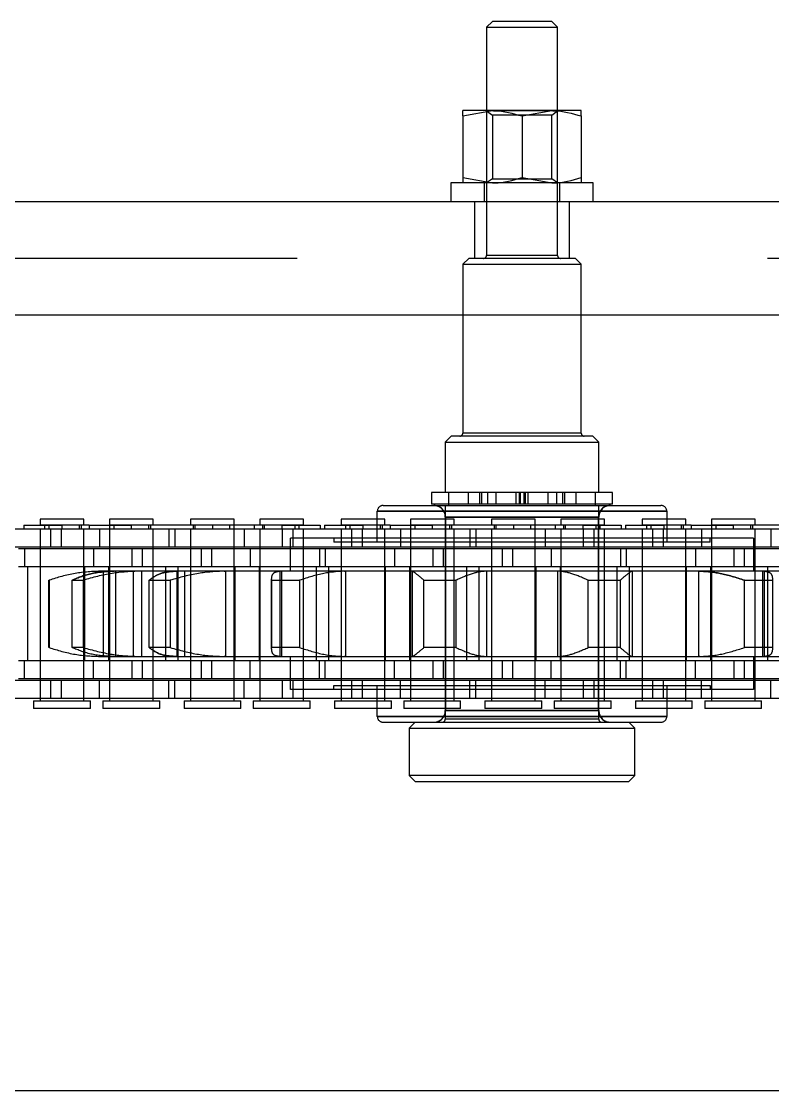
# Model space of a CAD drawing. Header units: metres. Extents: x 0 to 21025, y 0 to 14850.
# Drawn here: x 5274.1 to 5337.5, y 9261.1 to 9351.4 of the extents above; entities that cross this region are included whole.
import ezdxf

# ---------------------------------------------------------------- set-up
doc = ezdxf.new("R2010")
doc.units = ezdxf.units.M
doc.header["$LTSCALE"] = 25
doc.linetypes.add('HIDDEN2', pattern=[4.7625, 3.175, -1.5875])
doc.layers.add('SL4', color=4, linetype='Continuous')
doc.layers.add('ST1', color=7, linetype='HIDDEN2')

msp = doc.modelspace()

# ---------------------------------------------------------------- linework, layer by layer
at = {"layer": 'SL4'}
for p, q in [((5313.857, 9351.384), (5313.357, 9350.884)), ((5318.857, 9351.384), (5313.857, 9351.384)), ((5319.357, 9350.884), (5318.857, 9351.384)), ((5313.357, 9350.884), (5313.357, 9343.849)), ((5313.357, 9350.884), (5319.357, 9350.884)), ((5319.357, 9343.849), (5319.357, 9350.884)), ((5311.357, 9343.402), (5313.857, 9343.849)), ((5313.857, 9343.849), (5311.357, 9343.849)), ((5318.857, 9343.849), (5313.857, 9343.849)), ((5316.357, 9343.402), (5318.857, 9343.849)), ((5321.357, 9343.849), (5318.857, 9343.849)), ((5311.357, 9343.402), (5311.357, 9338.195)), ((5316.357, 9343.402), (5316.357, 9338.195)), ((5321.357, 9343.402), (5321.357, 9338.195)), ((5310.357, 9337.749), (5310.357, 9336.149)), ((5322.357, 9337.749), (5310.357, 9337.749)), ((5311.357, 9338.195), (5313.857, 9337.749)), ((5316.357, 9338.195), (5318.857, 9337.749)), ((5322.357, 9336.149), (5322.357, 9337.749)), ((5535.514, 9336.149), (4210.539, 9336.149)), ((4210.539, 9326.624), (5535.514, 9326.624)), ((4210.539, 9261.149), (5535.514, 9261.149))]:
    msp.add_line(p, q, dxfattribs=at)
for points, knots in [([(5311.357, 9343.402), (5311.357, 9343.469), (5311.357, 9343.731), (5311.357, 9343.799), (5311.357, 9343.849)], [0, 0, 0, 0, 0.257551, 1, 1, 1, 1]), ([(5313.857, 9343.849), (5313.916, 9343.848), (5314.76, 9343.842), (5315.587, 9343.614), (5316.357, 9343.402)], [0, 0, 0, 0, 0.0702006, 1, 1, 1, 1]), ([(5318.857, 9343.849), (5318.916, 9343.848), (5319.76, 9343.842), (5320.587, 9343.614), (5321.357, 9343.402)], [0, 0, 0, 0, 0.070201, 1, 1, 1, 1]), ([(5321.357, 9343.402), (5321.357, 9343.469), (5321.357, 9343.731), (5321.357, 9343.799), (5321.357, 9343.849)], [0, 0, 0, 0, 0.257551, 1, 1, 1, 1]), ([(5311.357, 9338.195), (5311.357, 9338.128), (5311.357, 9337.866), (5311.357, 9337.799), (5311.357, 9337.749)], [0, 0, 0, 0, 0.257551, 1, 1, 1, 1]), ([(5313.857, 9337.749), (5313.916, 9337.749), (5314.76, 9337.755), (5315.587, 9337.983), (5316.357, 9338.195)], [0, 0, 0, 0, 0.0702006, 1, 1, 1, 1]), ([(5318.857, 9337.749), (5318.916, 9337.749), (5319.76, 9337.755), (5320.587, 9337.983), (5321.357, 9338.195)], [0, 0, 0, 0, 0.070201, 1, 1, 1, 1]), ([(5321.357, 9338.195), (5321.357, 9338.128), (5321.357, 9337.866), (5321.357, 9337.799), (5321.357, 9337.749)], [0, 0, 0, 0, 0.257551, 1, 1, 1, 1])]:
    msp.add_open_spline(points, degree=3, knots=knots, dxfattribs=at)
at = {"layer": 'ST1'}
for p, q in [((5313.357, 9343.849), (5313.357, 9331.634)), ((5313.357, 9343.849), (5313.357, 9343.823)), ((5319.357, 9331.634), (5319.357, 9343.849)), ((5319.357, 9343.823), (5319.357, 9343.849)), ((5319.357, 9343.823), (5313.357, 9343.823)), ((5313.357, 9343.823), (5313.857, 9343.473)), ((5318.857, 9343.473), (5313.857, 9343.473)), ((5313.857, 9343.473), (5313.857, 9338.099)), ((5318.857, 9343.473), (5319.357, 9343.823)), ((5318.857, 9338.099), (5318.857, 9343.473)), ((5313.157, 9337.749), (5313.157, 9336.149)), ((5313.857, 9338.099), (5313.357, 9337.749)), ((5313.857, 9338.099), (5318.857, 9338.099)), ((5319.357, 9337.749), (5318.857, 9338.099)), ((5319.557, 9336.149), (5319.557, 9337.749)), ((5312.357, 9336.149), (5312.357, 9331.386)), ((5320.357, 9331.386), (5320.357, 9336.149)), ((5535.514, 9331.386), (4210.539, 9331.386)), ((5311.857, 9331.384), (5311.357, 9330.884)), ((5320.857, 9331.384), (5311.857, 9331.384)), ((5319.357, 9331.634), (5313.357, 9331.634)), ((5321.357, 9330.884), (5320.857, 9331.384)), ((5311.357, 9330.884), (5321.357, 9330.884)), ((5311.357, 9330.884), (5311.357, 9316.634)), ((5321.357, 9316.634), (5321.357, 9330.884)), ((4210.539, 9326.624), (5535.514, 9326.624)), ((5310.382, 9316.384), (5309.882, 9315.884)), ((5309.882, 9315.884), (5322.832, 9315.884)), ((5309.882, 9315.884), (5309.882, 9311.629)), ((5322.332, 9316.384), (5310.382, 9316.384)), ((5321.357, 9316.634), (5311.403, 9316.634)), ((5322.832, 9315.884), (5322.332, 9316.384)), ((5322.832, 9311.629), (5322.832, 9315.884)), ((5324, 9311.629), (5308.713, 9311.629)), ((5308.713, 9311.629), (5308.713, 9310.629)), ((5310.157, 9311.629), (5310.157, 9310.529)), ((5310.157, 9311.629), (5310.157, 9310.629)), ((5311.809, 9311.629), (5311.809, 9310.629)), ((5312.76, 9311.629), (5312.76, 9310.629)), ((5312.936, 9311.629), (5312.936, 9310.629)), ((5313.452, 9311.629), (5313.452, 9310.629)), ((5314.157, 9311.629), (5314.157, 9310.629)), ((5315.857, 9310.629), (5315.857, 9311.629)), ((5316.107, 9311.629), (5316.107, 9310.629)), ((5316.195, 9311.629), (5316.195, 9310.629)), ((5316.518, 9311.629), (5316.518, 9310.629)), ((5316.607, 9311.629), (5316.607, 9310.629)), ((5316.857, 9311.629), (5316.857, 9310.629)), ((5318.557, 9310.629), (5318.557, 9311.629)), ((5319.261, 9311.629), (5319.261, 9310.629)), ((5319.778, 9311.629), (5319.778, 9310.629)), ((5319.953, 9311.629), (5319.953, 9310.629)), ((5320.904, 9311.629), (5320.904, 9310.629)), ((5322.557, 9310.529), (5322.557, 9311.629)), ((5322.557, 9310.629), (5322.557, 9311.629)), ((5324, 9310.629), (5324, 9311.629)), ((5304.63, 9310.529), (5328.083, 9310.529)), ((5324, 9310.629), (5308.713, 9310.629)), ((5309.882, 9310.529), (5309.882, 9292.489)), ((5322.832, 9292.489), (5322.832, 9310.529)), ((5304.142, 9310.04), (5328.572, 9310.04)), ((5304.142, 9307.44), (5304.142, 9310.04)), ((5328.572, 9310.04), (5304.142, 9310.04)), ((5309.882, 9309.551), (5309.882, 9293.216)), ((5322.807, 9309.551), (5309.906, 9309.551)), ((5309.906, 9309.551), (5309.906, 9293.216)), ((5309.906, 9309.551), (5322.807, 9309.551)), ((5322.807, 9293.216), (5322.807, 9309.551)), ((5322.832, 9293.216), (5322.832, 9309.551)), ((5328.572, 9310.04), (5328.572, 9307.44)), ((5274.298, 9308.873), (5274.298, 9308.541)), ((5274.298, 9308.873), (5277.529, 9308.873)), ((5279.374, 9309.384), (5275.684, 9309.384)), ((5275.684, 9309.384), (5275.684, 9308.91)), ((5275.684, 9308.91), (5279.374, 9308.91)), ((5276.053, 9308.91), (5276.053, 9308.541)), ((5276.422, 9308.873), (5276.422, 9308.541)), ((5277.529, 9308.873), (5277.529, 9308.541)), ((5279.825, 9308.873), (5277.529, 9308.873)), ((5279.005, 9308.541), (5279.005, 9308.91)), ((5279.148, 9308.873), (5279.148, 9308.541)), ((5279.374, 9308.91), (5279.374, 9309.384)), ((5279.825, 9308.873), (5283.377, 9308.873)), ((5279.825, 9308.873), (5279.825, 9308.541)), ((5285.222, 9309.384), (5281.532, 9309.384)), ((5281.532, 9309.384), (5281.532, 9308.91)), ((5281.532, 9308.91), (5285.222, 9308.91)), ((5281.532, 9308.873), (5281.532, 9307.021)), ((5281.901, 9308.91), (5281.901, 9308.541)), ((5283.377, 9308.873), (5283.377, 9308.541)), ((5296.077, 9308.873), (5283.377, 9308.873)), ((5284.853, 9308.541), (5284.853, 9308.91)), ((5284.996, 9308.873), (5284.996, 9308.541)), ((5285.222, 9308.91), (5285.222, 9309.384)), ((5292.074, 9309.384), (5288.384, 9309.384)), ((5288.384, 9309.384), (5288.384, 9308.91)), ((5288.384, 9308.91), (5292.074, 9308.91)), ((5288.61, 9308.873), (5288.61, 9308.541)), ((5288.753, 9308.91), (5288.753, 9308.541)), ((5290.229, 9308.873), (5290.229, 9308.541)), ((5291.705, 9308.541), (5291.705, 9308.91)), ((5292.074, 9308.91), (5292.074, 9309.384)), ((5292.074, 9307.021), (5292.074, 9308.873)), ((5293.781, 9308.541), (5293.781, 9308.873)), ((5297.922, 9309.384), (5294.232, 9309.384)), ((5294.232, 9309.384), (5294.232, 9308.91)), ((5294.232, 9308.91), (5297.922, 9308.91)), ((5294.458, 9308.873), (5294.458, 9308.541)), ((5294.601, 9308.91), (5294.601, 9308.541)), ((5296.077, 9308.873), (5296.077, 9308.541)), ((5296.077, 9308.873), (5299.308, 9308.873)), ((5297.184, 9308.873), (5297.184, 9308.541)), ((5297.553, 9308.541), (5297.553, 9308.91)), ((5297.922, 9308.91), (5297.922, 9309.384)), ((5299.308, 9308.873), (5299.308, 9308.541)), ((5299.698, 9308.873), (5299.698, 9308.541)), ((5299.698, 9308.873), (5302.929, 9308.873)), ((5304.774, 9309.384), (5301.084, 9309.384)), ((5301.084, 9309.384), (5301.084, 9308.91)), ((5301.084, 9308.91), (5304.774, 9308.91)), ((5301.453, 9308.91), (5301.453, 9308.541)), ((5301.822, 9308.873), (5301.822, 9308.541)), ((5302.929, 9308.873), (5302.929, 9308.541)), ((5305.225, 9308.873), (5302.929, 9308.873)), ((5304.405, 9308.541), (5304.405, 9308.91)), ((5304.548, 9308.873), (5304.548, 9308.541)), ((5304.774, 9308.91), (5304.774, 9309.384)), ((5305.225, 9308.873), (5308.777, 9308.873)), ((5305.225, 9308.873), (5305.225, 9308.541)), ((5310.622, 9309.384), (5306.932, 9309.384)), ((5306.932, 9309.384), (5306.932, 9308.91)), ((5306.932, 9308.91), (5310.622, 9308.91)), ((5306.932, 9308.873), (5306.932, 9307.021)), ((5307.301, 9308.91), (5307.301, 9308.541)), ((5308.777, 9308.873), (5308.777, 9308.541)), ((5321.477, 9308.873), (5308.777, 9308.873)), ((5310.253, 9308.541), (5310.253, 9308.91)), ((5310.396, 9308.873), (5310.396, 9308.541)), ((5310.622, 9308.91), (5310.622, 9309.384)), ((5317.474, 9309.384), (5313.784, 9309.384)), ((5313.784, 9309.384), (5313.784, 9308.91)), ((5313.784, 9308.91), (5317.474, 9308.91)), ((5314.01, 9308.873), (5314.01, 9308.541)), ((5314.153, 9308.91), (5314.153, 9308.541)), ((5315.629, 9308.873), (5315.629, 9308.541)), ((5317.105, 9308.541), (5317.105, 9308.91)), ((5317.474, 9308.91), (5317.474, 9309.384)), ((5317.474, 9307.021), (5317.474, 9308.873)), ((5319.181, 9308.541), (5319.181, 9308.873)), ((5323.322, 9309.384), (5319.632, 9309.384)), ((5319.632, 9309.384), (5319.632, 9308.91)), ((5319.632, 9308.91), (5323.322, 9308.91)), ((5319.858, 9308.873), (5319.858, 9308.541)), ((5320.001, 9308.91), (5320.001, 9308.541)), ((5321.477, 9308.873), (5321.477, 9308.541)), ((5321.477, 9308.873), (5324.708, 9308.873)), ((5322.584, 9308.873), (5322.584, 9308.541)), ((5322.953, 9308.541), (5322.953, 9308.91)), ((5323.322, 9308.91), (5323.322, 9309.384)), ((5324.708, 9308.873), (5324.708, 9308.541)), ((5325.098, 9308.873), (5325.098, 9308.541)), ((5325.098, 9308.873), (5328.329, 9308.873)), ((5330.174, 9309.384), (5326.484, 9309.384)), ((5326.484, 9309.384), (5326.484, 9308.91)), ((5326.484, 9308.91), (5330.174, 9308.91)), ((5326.853, 9308.91), (5326.853, 9308.541)), ((5327.222, 9308.873), (5327.222, 9308.541)), ((5328.329, 9308.873), (5328.329, 9308.541)), ((5330.625, 9308.873), (5328.329, 9308.873)), ((5329.805, 9308.541), (5329.805, 9308.91)), ((5329.948, 9308.873), (5329.948, 9308.541)), ((5330.174, 9308.91), (5330.174, 9309.384)), ((5330.625, 9308.873), (5334.177, 9308.873)), ((5330.625, 9308.873), (5330.625, 9308.541)), ((5336.022, 9309.384), (5332.332, 9309.384)), ((5332.332, 9309.384), (5332.332, 9308.91)), ((5332.332, 9308.91), (5336.022, 9308.91)), ((5332.332, 9308.873), (5332.332, 9307.021)), ((5332.701, 9308.91), (5332.701, 9308.541)), ((5334.177, 9308.873), (5334.177, 9308.541)), ((5346.877, 9308.873), (5334.177, 9308.873)), ((5335.653, 9308.541), (5335.653, 9308.91)), ((5335.796, 9308.873), (5335.796, 9308.541)), ((5336.022, 9308.91), (5336.022, 9309.384)), ((5276.597, 9308.541), (5267.502, 9308.541)), ((5275.684, 9308.541), (5275.684, 9307.021)), ((5275.684, 9308.541), (5275.684, 9294.042)), ((5277.457, 9308.541), (5276.597, 9308.541)), ((5276.597, 9307.021), (5276.597, 9308.541)), ((5286.552, 9308.541), (5277.457, 9308.541)), ((5277.457, 9308.541), (5277.457, 9307.021)), ((5279.374, 9307.021), (5279.374, 9308.541)), ((5279.374, 9294.042), (5279.374, 9308.541)), ((5280.704, 9308.541), (5280.704, 9307.021)), ((5281.532, 9308.541), (5281.532, 9294.042)), ((5285.222, 9307.021), (5285.222, 9308.541)), ((5285.222, 9294.042), (5285.222, 9308.541)), ((5286.552, 9308.541), (5286.552, 9307.021)), ((5292.902, 9308.541), (5286.552, 9308.541)), ((5287.054, 9308.541), (5287.054, 9307.021)), ((5288.384, 9308.541), (5288.384, 9307.021)), ((5288.384, 9308.541), (5288.384, 9294.042)), ((5292.074, 9294.042), (5292.074, 9308.541)), ((5292.902, 9308.541), (5292.902, 9307.021)), ((5301.997, 9308.541), (5292.902, 9308.541)), ((5294.232, 9308.541), (5294.232, 9307.021)), ((5294.232, 9308.541), (5294.232, 9294.042)), ((5296.149, 9307.021), (5296.149, 9308.541)), ((5335.901, 9307.759), (5296.813, 9307.759)), ((5296.813, 9304.989), (5296.813, 9307.759)), ((5297.009, 9308.541), (5297.009, 9307.021)), ((5297.922, 9307.021), (5297.922, 9308.541)), ((5297.922, 9294.042), (5297.922, 9308.541)), ((5300.477, 9307.759), (5300.477, 9307.44)), ((5301.084, 9308.541), (5301.084, 9307.021)), ((5301.084, 9308.541), (5301.084, 9294.042)), ((5302.857, 9308.541), (5301.997, 9308.541)), ((5301.997, 9307.021), (5301.997, 9308.541)), ((5311.952, 9308.541), (5302.857, 9308.541)), ((5302.857, 9308.541), (5302.857, 9307.021)), ((5304.774, 9307.021), (5304.774, 9308.541)), ((5304.774, 9294.042), (5304.774, 9308.541)), ((5306.104, 9308.541), (5306.104, 9307.021)), ((5306.932, 9308.541), (5306.932, 9294.042)), ((5310.622, 9307.021), (5310.622, 9308.541)), ((5310.622, 9294.042), (5310.622, 9308.541)), ((5311.952, 9308.541), (5311.952, 9307.021)), ((5318.302, 9308.541), (5311.952, 9308.541)), ((5312.454, 9308.541), (5312.454, 9307.021)), ((5313.784, 9308.541), (5313.784, 9307.021)), ((5313.784, 9308.541), (5313.784, 9294.042)), ((5317.474, 9294.042), (5317.474, 9308.541)), ((5318.302, 9308.541), (5318.302, 9307.021)), ((5327.397, 9308.541), (5318.302, 9308.541)), ((5319.632, 9308.541), (5319.632, 9307.021)), ((5319.632, 9308.541), (5319.632, 9294.042)), ((5321.549, 9307.021), (5321.549, 9308.541)), ((5322.409, 9308.541), (5322.409, 9307.021)), ((5323.322, 9307.021), (5323.322, 9308.541)), ((5323.322, 9294.042), (5323.322, 9308.541)), ((5326.484, 9308.541), (5326.484, 9307.021)), ((5326.484, 9308.541), (5326.484, 9294.042)), ((5328.257, 9308.541), (5327.397, 9308.541)), ((5327.397, 9307.021), (5327.397, 9308.541)), ((5337.352, 9308.541), (5328.257, 9308.541)), ((5328.257, 9308.541), (5328.257, 9307.021)), ((5330.174, 9307.021), (5330.174, 9308.541)), ((5330.174, 9294.042), (5330.174, 9308.541)), ((5331.504, 9308.541), (5331.504, 9307.021)), ((5332.236, 9307.44), (5332.236, 9307.759)), ((5332.332, 9308.541), (5332.332, 9294.042)), ((5335.901, 9307.759), (5335.901, 9304.989)), ((5336.022, 9307.021), (5336.022, 9308.541)), ((5336.022, 9294.042), (5336.022, 9308.541)), ((5337.352, 9308.541), (5337.352, 9307.021)), ((5343.702, 9308.541), (5337.352, 9308.541)), ((5276.597, 9307.021), (5267.502, 9307.021)), ((5280.202, 9306.869), (5273.852, 9306.869)), ((5274.354, 9306.869), (5274.354, 9305.349)), ((5275.684, 9306.869), (5275.684, 9305.349)), ((5277.457, 9307.021), (5276.597, 9307.021)), ((5286.552, 9307.021), (5277.457, 9307.021)), ((5279.374, 9305.349), (5279.374, 9306.869)), ((5280.202, 9306.869), (5280.202, 9305.349)), ((5289.297, 9306.869), (5280.202, 9306.869)), ((5281.532, 9306.869), (5281.532, 9305.349)), ((5283.449, 9305.349), (5283.449, 9306.869)), ((5284.309, 9306.869), (5284.309, 9305.349)), ((5285.222, 9305.349), (5285.222, 9306.869)), ((5292.902, 9307.021), (5286.552, 9307.021)), ((5288.384, 9306.869), (5288.384, 9305.349)), ((5290.157, 9306.869), (5289.297, 9306.869)), ((5289.297, 9305.349), (5289.297, 9306.869)), ((5299.252, 9306.869), (5290.157, 9306.869)), ((5290.157, 9306.869), (5290.157, 9305.349)), ((5292.074, 9305.349), (5292.074, 9306.869)), ((5301.997, 9307.021), (5292.902, 9307.021)), ((5293.404, 9306.869), (5293.404, 9305.349)), ((5294.232, 9306.869), (5294.232, 9305.349)), ((5297.922, 9305.349), (5297.922, 9306.869)), ((5299.252, 9306.869), (5299.252, 9305.349)), ((5305.602, 9306.869), (5299.252, 9306.869)), ((5299.754, 9306.869), (5299.754, 9305.349)), ((5332.236, 9307.44), (5300.477, 9307.44)), ((5301.084, 9306.869), (5301.084, 9305.349)), ((5302.857, 9307.021), (5301.997, 9307.021)), ((5311.952, 9307.021), (5302.857, 9307.021)), ((5304.774, 9305.349), (5304.774, 9306.869)), ((5305.602, 9306.869), (5305.602, 9305.349)), ((5314.697, 9306.869), (5305.602, 9306.869)), ((5306.932, 9306.869), (5306.932, 9305.349)), ((5308.849, 9305.349), (5308.849, 9306.869)), ((5309.709, 9306.869), (5309.709, 9305.349)), ((5310.622, 9305.349), (5310.622, 9306.869)), ((5318.302, 9307.021), (5311.952, 9307.021)), ((5313.784, 9306.869), (5313.784, 9305.349)), ((5315.557, 9306.869), (5314.697, 9306.869)), ((5314.697, 9305.349), (5314.697, 9306.869)), ((5324.652, 9306.869), (5315.557, 9306.869)), ((5315.557, 9306.869), (5315.557, 9305.349)), ((5317.474, 9305.349), (5317.474, 9306.869)), ((5327.397, 9307.021), (5318.302, 9307.021)), ((5318.804, 9306.869), (5318.804, 9305.349)), ((5319.632, 9306.869), (5319.632, 9305.349)), ((5323.322, 9305.349), (5323.322, 9306.869)), ((5324.652, 9306.869), (5324.652, 9305.349)), ((5331.002, 9306.869), (5324.652, 9306.869)), ((5325.154, 9306.869), (5325.154, 9305.349)), ((5326.484, 9306.869), (5326.484, 9305.349)), ((5328.257, 9307.021), (5327.397, 9307.021)), ((5337.352, 9307.021), (5328.257, 9307.021)), ((5330.174, 9305.349), (5330.174, 9306.869)), ((5331.002, 9306.869), (5331.002, 9305.349)), ((5340.097, 9306.869), (5331.002, 9306.869)), ((5332.332, 9306.869), (5332.332, 9305.349)), ((5334.249, 9305.349), (5334.249, 9306.869)), ((5335.109, 9306.869), (5335.109, 9305.349)), ((5336.022, 9305.349), (5336.022, 9306.869)), ((5343.702, 9307.021), (5337.352, 9307.021)), ((5280.202, 9305.349), (5273.852, 9305.349)), ((5274.637, 9297.419), (5274.637, 9305.349)), ((5275.684, 9305.349), (5275.684, 9297.419)), ((5279.374, 9297.419), (5279.374, 9305.349)), ((5279.417, 9305.349), (5279.417, 9297.419)), ((5289.297, 9305.349), (5280.202, 9305.349)), ((5281.489, 9297.419), (5281.489, 9305.349)), ((5281.532, 9305.349), (5281.532, 9297.419)), ((5285.222, 9297.419), (5285.222, 9305.349)), ((5286.269, 9305.349), (5286.269, 9297.419)), ((5287.337, 9297.419), (5287.337, 9305.349)), ((5288.384, 9305.349), (5288.384, 9297.419)), ((5290.157, 9305.349), (5289.297, 9305.349)), ((5299.252, 9305.349), (5290.157, 9305.349)), ((5292.074, 9297.419), (5292.074, 9305.349)), ((5292.117, 9305.349), (5292.117, 9297.419)), ((5294.189, 9297.419), (5294.189, 9305.349)), ((5294.232, 9305.349), (5294.232, 9297.419)), ((5297.922, 9297.419), (5297.922, 9305.349)), ((5298.969, 9305.349), (5298.969, 9297.419)), ((5305.602, 9305.349), (5299.252, 9305.349)), ((5300.037, 9297.419), (5300.037, 9305.349)), ((5301.084, 9305.349), (5301.084, 9297.419)), ((5304.774, 9297.419), (5304.774, 9305.349)), ((5304.817, 9305.349), (5304.817, 9297.419)), ((5314.697, 9305.349), (5305.602, 9305.349)), ((5306.889, 9297.419), (5306.889, 9305.349)), ((5306.932, 9305.349), (5306.932, 9297.419)), ((5310.622, 9297.419), (5310.622, 9305.349)), ((5311.669, 9305.349), (5311.669, 9297.419)), ((5312.737, 9297.419), (5312.737, 9305.349)), ((5313.784, 9305.349), (5313.784, 9297.419)), ((5315.557, 9305.349), (5314.697, 9305.349)), ((5324.652, 9305.349), (5315.557, 9305.349)), ((5317.474, 9297.419), (5317.474, 9305.349)), ((5317.517, 9305.349), (5317.517, 9297.419)), ((5319.589, 9297.419), (5319.589, 9305.349)), ((5319.632, 9305.349), (5319.632, 9297.419)), ((5323.322, 9297.419), (5323.322, 9305.349)), ((5324.369, 9305.349), (5324.369, 9297.419)), ((5331.002, 9305.349), (5324.652, 9305.349)), ((5325.437, 9297.419), (5325.437, 9305.349)), ((5326.484, 9305.349), (5326.484, 9297.419)), ((5330.174, 9297.419), (5330.174, 9305.349)), ((5330.217, 9305.349), (5330.217, 9297.419)), ((5340.097, 9305.349), (5331.002, 9305.349)), ((5332.289, 9297.419), (5332.289, 9305.349)), ((5332.332, 9305.349), (5332.332, 9297.419)), ((5336.022, 9297.419), (5336.022, 9305.349)), ((5337.069, 9305.349), (5337.069, 9297.419)), ((5276.417, 9304.227), (5276.44, 9304.227)), ((5276.417, 9298.541), (5276.417, 9304.227)), ((5276.44, 9304.227), (5276.44, 9298.541)), ((5278.378, 9304.227), (5279.317, 9304.227)), ((5278.378, 9298.541), (5278.378, 9304.227)), ((5279.317, 9304.227), (5279.317, 9298.541)), ((5280.269, 9304.98), (5280.749, 9304.989)), ((5280.89, 9304.989), (5280.749, 9304.989)), ((5281.016, 9304.989), (5280.89, 9304.989)), ((5281.016, 9304.989), (5281.016, 9297.779)), ((5281.947, 9304.989), (5281.016, 9304.989)), ((5284.111, 9304.989), (5281.947, 9304.989)), ((5282.056, 9304.989), (5282.056, 9297.779)), ((5283.554, 9297.779), (5283.554, 9304.989)), ((5284.24, 9304.989), (5284.111, 9304.989)), ((5284.24, 9304.989), (5284.24, 9297.779)), ((5287.153, 9304.989), (5284.24, 9304.989)), ((5284.897, 9304.227), (5286.661, 9304.227)), ((5284.897, 9298.541), (5284.897, 9304.227)), ((5286.661, 9304.227), (5286.661, 9298.541)), ((5291.222, 9304.989), (5287.153, 9304.989)), ((5287.232, 9304.989), (5287.232, 9297.779)), ((5287.901, 9297.779), (5287.901, 9304.989)), ((5291.337, 9304.989), (5291.222, 9304.989)), ((5291.222, 9304.989), (5291.337, 9304.989)), ((5291.337, 9304.989), (5291.337, 9297.779)), ((5295.883, 9304.989), (5291.337, 9304.989)), ((5295.209, 9304.284), (5295.209, 9298.483)), ((5295.211, 9304.227), (5297.586, 9304.227)), ((5295.211, 9298.541), (5295.211, 9304.227)), ((5301.364, 9304.989), (5295.883, 9304.989)), ((5295.921, 9304.989), (5295.921, 9297.779)), ((5296.071, 9297.779), (5296.071, 9304.989)), ((5297.586, 9304.227), (5297.586, 9298.541)), ((5301.452, 9304.989), (5301.364, 9304.989)), ((5301.364, 9304.989), (5301.452, 9304.989)), ((5301.452, 9304.989), (5301.452, 9297.779)), ((5307.075, 9304.989), (5301.452, 9304.989)), ((5307.075, 9304.989), (5307.075, 9297.779)), ((5307.081, 9304.989), (5307.075, 9304.989)), ((5307.075, 9304.989), (5307.081, 9304.989)), ((5313.315, 9304.989), (5307.081, 9304.989)), ((5308.075, 9304.227), (5310.776, 9304.227)), ((5308.075, 9298.541), (5308.075, 9304.227)), ((5310.776, 9304.227), (5310.776, 9298.541)), ((5313.365, 9304.989), (5313.315, 9304.989)), ((5313.315, 9304.989), (5313.365, 9304.989)), ((5313.365, 9304.989), (5313.365, 9297.779)), ((5319.348, 9304.989), (5313.365, 9304.989)), ((5319.348, 9304.989), (5319.348, 9297.779)), ((5319.399, 9304.989), (5319.348, 9304.989)), ((5319.348, 9304.989), (5319.399, 9304.989)), ((5325.632, 9304.989), (5319.399, 9304.989)), ((5321.937, 9304.227), (5324.639, 9304.227)), ((5321.937, 9298.541), (5321.937, 9304.227)), ((5324.639, 9304.227), (5324.639, 9298.541)), ((5325.638, 9304.989), (5325.632, 9304.989)), ((5325.632, 9304.989), (5325.638, 9304.989)), ((5325.638, 9304.989), (5325.638, 9297.779)), ((5331.261, 9304.989), (5325.638, 9304.989)), ((5331.261, 9304.989), (5331.261, 9297.779)), ((5331.349, 9304.989), (5331.261, 9304.989)), ((5331.261, 9304.989), (5331.349, 9304.989)), ((5336.831, 9304.989), (5331.349, 9304.989)), ((5335.127, 9304.227), (5337.503, 9304.227)), ((5335.127, 9298.541), (5335.127, 9304.227)), ((5336.642, 9304.989), (5336.642, 9297.779)), ((5336.792, 9304.989), (5336.792, 9297.779)), ((5341.376, 9304.989), (5336.831, 9304.989)), ((5337.503, 9304.227), (5337.503, 9298.541)), ((5276.44, 9298.541), (5276.417, 9298.541)), ((5279.317, 9298.541), (5278.378, 9298.541)), ((5286.661, 9298.541), (5284.897, 9298.541)), ((5297.586, 9298.541), (5295.211, 9298.541)), ((5310.776, 9298.541), (5308.075, 9298.541)), ((5324.639, 9298.541), (5321.937, 9298.541)), ((5337.503, 9298.541), (5335.127, 9298.541)), ((5280.202, 9297.419), (5273.852, 9297.419)), ((5274.354, 9295.899), (5274.354, 9297.419)), ((5275.684, 9297.419), (5275.684, 9295.899)), ((5279.374, 9295.899), (5279.374, 9297.419)), ((5280.202, 9295.899), (5280.202, 9297.419)), ((5289.297, 9297.419), (5280.202, 9297.419)), ((5280.749, 9297.779), (5280.89, 9297.779)), ((5280.89, 9297.779), (5281.016, 9297.779)), ((5281.016, 9297.779), (5281.947, 9297.779)), ((5281.532, 9297.419), (5281.532, 9295.899)), ((5281.947, 9297.779), (5284.111, 9297.779)), ((5283.449, 9295.899), (5283.449, 9297.419)), ((5284.111, 9297.779), (5284.24, 9297.779)), ((5284.24, 9297.779), (5287.153, 9297.779)), ((5284.309, 9297.419), (5284.309, 9295.899)), ((5285.222, 9295.899), (5285.222, 9297.419)), ((5287.153, 9297.779), (5291.222, 9297.779)), ((5288.384, 9297.419), (5288.384, 9295.899)), ((5290.157, 9297.419), (5289.297, 9297.419)), ((5289.297, 9295.899), (5289.297, 9297.419)), ((5299.252, 9297.419), (5290.157, 9297.419)), ((5290.157, 9297.419), (5290.157, 9295.899)), ((5291.222, 9297.779), (5291.337, 9297.779)), ((5291.337, 9297.779), (5291.222, 9297.779)), ((5291.337, 9297.779), (5295.883, 9297.779)), ((5292.074, 9295.899), (5292.074, 9297.419)), ((5293.404, 9295.899), (5293.404, 9297.419)), ((5294.232, 9297.419), (5294.232, 9295.899)), ((5295.883, 9297.779), (5301.364, 9297.779)), ((5296.813, 9295.009), (5296.813, 9297.779)), ((5297.922, 9295.899), (5297.922, 9297.419)), ((5299.252, 9295.899), (5299.252, 9297.419)), ((5305.602, 9297.419), (5299.252, 9297.419)), ((5299.754, 9295.899), (5299.754, 9297.419)), ((5301.084, 9297.419), (5301.084, 9295.899)), ((5301.364, 9297.779), (5301.452, 9297.779)), ((5301.452, 9297.779), (5301.364, 9297.779)), ((5301.452, 9297.779), (5307.075, 9297.779)), ((5304.774, 9295.899), (5304.774, 9297.419)), ((5305.602, 9295.899), (5305.602, 9297.419)), ((5314.697, 9297.419), (5305.602, 9297.419)), ((5306.932, 9297.419), (5306.932, 9295.899)), ((5307.075, 9297.779), (5307.081, 9297.779)), ((5307.081, 9297.779), (5307.075, 9297.779)), ((5307.081, 9297.779), (5313.315, 9297.779)), ((5308.849, 9295.899), (5308.849, 9297.419)), ((5309.709, 9297.419), (5309.709, 9295.899)), ((5310.622, 9295.899), (5310.622, 9297.419)), ((5313.315, 9297.779), (5313.365, 9297.779)), ((5313.365, 9297.779), (5313.315, 9297.779)), ((5313.365, 9297.779), (5319.348, 9297.779)), ((5313.784, 9297.419), (5313.784, 9295.899)), ((5315.557, 9297.419), (5314.697, 9297.419)), ((5314.697, 9295.899), (5314.697, 9297.419)), ((5324.652, 9297.419), (5315.557, 9297.419)), ((5315.557, 9297.419), (5315.557, 9295.899)), ((5317.474, 9295.899), (5317.474, 9297.419)), ((5318.804, 9295.899), (5318.804, 9297.419)), ((5319.348, 9297.779), (5319.399, 9297.779)), ((5319.399, 9297.779), (5319.348, 9297.779)), ((5319.399, 9297.779), (5325.632, 9297.779)), ((5319.632, 9297.419), (5319.632, 9295.899)), ((5323.322, 9295.899), (5323.322, 9297.419)), ((5324.652, 9295.899), (5324.652, 9297.419)), ((5331.002, 9297.419), (5324.652, 9297.419)), ((5325.154, 9295.899), (5325.154, 9297.419)), ((5325.632, 9297.779), (5325.638, 9297.779)), ((5325.638, 9297.779), (5325.632, 9297.779)), ((5325.638, 9297.779), (5331.261, 9297.779)), ((5326.484, 9297.419), (5326.484, 9295.899)), ((5330.174, 9295.899), (5330.174, 9297.419)), ((5331.002, 9295.899), (5331.002, 9297.419)), ((5340.097, 9297.419), (5331.002, 9297.419)), ((5331.261, 9297.779), (5331.349, 9297.779)), ((5331.349, 9297.779), (5331.261, 9297.779)), ((5331.349, 9297.779), (5336.831, 9297.779)), ((5332.332, 9297.419), (5332.332, 9295.899)), ((5334.249, 9295.899), (5334.249, 9297.419)), ((5335.109, 9297.419), (5335.109, 9295.899)), ((5335.901, 9297.779), (5335.901, 9295.009)), ((5336.022, 9295.899), (5336.022, 9297.419)), ((5336.831, 9297.779), (5341.376, 9297.779)), ((5276.597, 9295.747), (5267.502, 9295.747)), ((5280.202, 9295.899), (5273.852, 9295.899)), ((5275.684, 9295.747), (5275.684, 9294.227)), ((5277.457, 9295.747), (5276.597, 9295.747)), ((5276.597, 9294.227), (5276.597, 9295.747)), ((5286.552, 9295.747), (5277.457, 9295.747)), ((5277.457, 9295.747), (5277.457, 9294.227)), ((5279.374, 9294.227), (5279.374, 9295.747)), ((5289.297, 9295.899), (5280.202, 9295.899)), ((5280.704, 9294.227), (5280.704, 9295.747)), ((5281.532, 9295.747), (5281.532, 9294.227)), ((5285.222, 9294.227), (5285.222, 9295.747)), ((5286.552, 9294.227), (5286.552, 9295.747)), ((5292.902, 9295.747), (5286.552, 9295.747)), ((5287.054, 9294.227), (5287.054, 9295.747)), ((5288.384, 9295.747), (5288.384, 9294.227)), ((5290.157, 9295.899), (5289.297, 9295.899)), ((5299.252, 9295.899), (5290.157, 9295.899)), ((5292.074, 9294.227), (5292.074, 9295.747)), ((5292.902, 9294.227), (5292.902, 9295.747)), ((5301.997, 9295.747), (5292.902, 9295.747)), ((5294.232, 9295.747), (5294.232, 9294.227)), ((5296.149, 9294.227), (5296.149, 9295.747)), ((5297.009, 9295.747), (5297.009, 9294.227)), ((5297.922, 9294.227), (5297.922, 9295.747)), ((5305.602, 9295.899), (5299.252, 9295.899)), ((5300.477, 9295.009), (5300.477, 9295.327)), ((5300.477, 9295.327), (5332.236, 9295.327)), ((5301.084, 9295.747), (5301.084, 9294.227)), ((5302.857, 9295.747), (5301.997, 9295.747)), ((5301.997, 9294.227), (5301.997, 9295.747)), ((5311.952, 9295.747), (5302.857, 9295.747)), ((5302.857, 9295.747), (5302.857, 9294.227)), ((5304.142, 9292.727), (5304.142, 9295.327)), ((5304.774, 9294.227), (5304.774, 9295.747)), ((5314.697, 9295.899), (5305.602, 9295.899)), ((5306.104, 9294.227), (5306.104, 9295.747)), ((5306.932, 9295.747), (5306.932, 9294.227)), ((5310.622, 9294.227), (5310.622, 9295.747)), ((5311.952, 9294.227), (5311.952, 9295.747)), ((5318.302, 9295.747), (5311.952, 9295.747)), ((5312.454, 9294.227), (5312.454, 9295.747)), ((5313.784, 9295.747), (5313.784, 9294.227)), ((5315.557, 9295.899), (5314.697, 9295.899)), ((5324.652, 9295.899), (5315.557, 9295.899)), ((5317.474, 9294.227), (5317.474, 9295.747)), ((5318.302, 9294.227), (5318.302, 9295.747)), ((5327.397, 9295.747), (5318.302, 9295.747)), ((5319.632, 9295.747), (5319.632, 9294.227)), ((5321.549, 9294.227), (5321.549, 9295.747)), ((5322.409, 9295.747), (5322.409, 9294.227)), ((5323.322, 9294.227), (5323.322, 9295.747)), ((5331.002, 9295.899), (5324.652, 9295.899)), ((5326.484, 9295.747), (5326.484, 9294.227)), ((5328.257, 9295.747), (5327.397, 9295.747)), ((5327.397, 9294.227), (5327.397, 9295.747)), ((5337.352, 9295.747), (5328.257, 9295.747)), ((5328.257, 9295.747), (5328.257, 9294.227)), ((5328.572, 9295.327), (5328.572, 9292.727)), ((5330.174, 9294.227), (5330.174, 9295.747)), ((5340.097, 9295.899), (5331.002, 9295.899)), ((5331.504, 9294.227), (5331.504, 9295.747)), ((5332.236, 9295.327), (5332.236, 9295.009)), ((5332.332, 9295.747), (5332.332, 9294.227)), ((5336.022, 9294.227), (5336.022, 9295.747)), ((5337.352, 9294.227), (5337.352, 9295.747)), ((5343.702, 9295.747), (5337.352, 9295.747)), ((5276.597, 9294.227), (5267.502, 9294.227)), ((5277.457, 9294.227), (5276.597, 9294.227)), ((5286.552, 9294.227), (5277.457, 9294.227)), ((5292.902, 9294.227), (5286.552, 9294.227)), ((5301.997, 9294.227), (5292.902, 9294.227)), ((5335.901, 9295.009), (5296.813, 9295.009)), ((5302.857, 9294.227), (5301.997, 9294.227)), ((5311.952, 9294.227), (5302.857, 9294.227)), ((5318.302, 9294.227), (5311.952, 9294.227)), ((5327.397, 9294.227), (5318.302, 9294.227)), ((5328.257, 9294.227), (5327.397, 9294.227)), ((5337.352, 9294.227), (5328.257, 9294.227)), ((5343.702, 9294.227), (5337.352, 9294.227)), ((5275.13, 9294.042), (5279.927, 9294.042)), ((5275.13, 9294.042), (5275.13, 9293.384)), ((5279.927, 9293.384), (5275.13, 9293.384)), ((5279.927, 9293.384), (5279.927, 9294.042)), ((5280.978, 9294.042), (5285.775, 9294.042)), ((5280.978, 9294.042), (5280.978, 9293.384)), ((5285.775, 9293.384), (5280.978, 9293.384)), ((5285.775, 9293.384), (5285.775, 9294.042)), ((5287.83, 9294.042), (5292.627, 9294.042)), ((5287.83, 9294.042), (5287.83, 9293.384)), ((5292.627, 9293.384), (5287.83, 9293.384)), ((5292.627, 9293.384), (5292.627, 9294.042)), ((5293.678, 9294.042), (5298.475, 9294.042)), ((5293.678, 9294.042), (5293.678, 9293.384)), ((5298.475, 9293.384), (5293.678, 9293.384)), ((5298.475, 9293.384), (5298.475, 9294.042)), ((5300.53, 9294.042), (5305.327, 9294.042)), ((5300.53, 9294.042), (5300.53, 9293.384)), ((5305.327, 9293.384), (5300.53, 9293.384)), ((5305.327, 9293.384), (5305.327, 9294.042)), ((5306.378, 9294.042), (5311.175, 9294.042)), ((5306.378, 9294.042), (5306.378, 9293.384)), ((5311.175, 9293.384), (5306.378, 9293.384)), ((5311.175, 9293.384), (5311.175, 9294.042)), ((5313.23, 9294.042), (5318.027, 9294.042)), ((5313.23, 9294.042), (5313.23, 9293.384)), ((5318.027, 9293.384), (5313.23, 9293.384)), ((5318.027, 9293.384), (5318.027, 9294.042)), ((5319.078, 9294.042), (5323.875, 9294.042)), ((5319.078, 9294.042), (5319.078, 9293.384)), ((5323.875, 9293.384), (5319.078, 9293.384)), ((5323.875, 9293.384), (5323.875, 9294.042)), ((5325.93, 9294.042), (5330.727, 9294.042)), ((5325.93, 9294.042), (5325.93, 9293.384)), ((5330.727, 9293.384), (5325.93, 9293.384)), ((5330.727, 9293.384), (5330.727, 9294.042)), ((5331.778, 9294.042), (5336.575, 9294.042)), ((5331.778, 9294.042), (5331.778, 9293.384)), ((5336.575, 9293.384), (5331.778, 9293.384)), ((5336.575, 9293.384), (5336.575, 9294.042)), ((5304.142, 9292.727), (5328.572, 9292.727)), ((5328.572, 9292.727), (5304.142, 9292.727)), ((5322.832, 9292.489), (5309.882, 9292.489)), ((5322.807, 9293.216), (5309.906, 9293.216)), ((5309.906, 9293.216), (5322.807, 9293.216)), ((5304.63, 9292.239), (5328.083, 9292.239)), ((5307.332, 9292.239), (5306.832, 9291.739)), ((5306.832, 9291.739), (5325.882, 9291.739)), ((5306.832, 9291.739), (5306.832, 9287.739)), ((5325.882, 9291.739), (5325.382, 9292.239)), ((5325.882, 9287.739), (5325.882, 9291.739)), ((5325.882, 9287.739), (5306.832, 9287.739)), ((5306.832, 9287.739), (5307.332, 9287.239)), ((5307.332, 9287.239), (5325.382, 9287.239)), ((5325.382, 9287.239), (5325.882, 9287.739))]:
    msp.add_line(p, q, dxfattribs=at)
for centre, radius, start, end in [((5313.107, 9331.634), 0.25, 270, 0), ((5319.607, 9331.634), 0.25, 180, 270), ((5311.107, 9316.634), 0.25, 270, 0), ((5321.607, 9316.634), 0.25, 180, 270), ((5304.63, 9310.04), 0.489, 90, 180), ((5308.904, 9309.551), 0.977, 0, 90), ((5308.931, 9309.553), 0.975, 359.89099, 89.89057), ((5323.782, 9309.553), 0.975, 90.10943, 180.10901), ((5323.809, 9309.551), 0.977, 90, 180), ((5328.083, 9310.04), 0.489, 0, 90), ((5304.63, 9292.727), 0.489, 180, 270), ((5308.904, 9293.216), 0.977, 270, 0), ((5308.931, 9293.214), 0.975, 270.10943, 0.10901), ((5309.632, 9292.489), 0.25, 270, 0), ((5323.782, 9293.214), 0.975, 179.89099, 269.89057), ((5323.809, 9293.216), 0.977, 180, 270), ((5323.082, 9292.489), 0.25, 180, 270), ((5328.083, 9292.727), 0.489, 270, 0)]:
    msp.add_arc(centre, radius, start, end, dxfattribs=at)
for points, knots in [([(5280.89, 9304.989), (5280.124, 9304.953), (5278.544, 9304.88), (5277.156, 9304.449), (5276.44, 9304.227)], [0, 0, 0, 0, 0.484725, 1, 1, 1, 1]), ([(5278.378, 9304.227), (5278.917, 9304.449), (5279.961, 9304.88), (5281.298, 9304.953), (5281.947, 9304.989)], [0, 0, 0, 0, 0.515264, 1, 1, 1, 1]), ([(5281.947, 9304.989), (5281.298, 9304.953), (5279.961, 9304.88), (5278.917, 9304.449), (5278.378, 9304.227)], [0, 0, 0, 0, 0.484736, 1, 1, 1, 1]), ([(5284.111, 9304.989), (5283.32, 9304.953), (5281.688, 9304.88), (5280.123, 9304.449), (5279.317, 9304.227)], [0, 0, 0, 0, 0.484722, 1, 1, 1, 1]), ([(5284.897, 9304.227), (5285.193, 9304.449), (5285.768, 9304.88), (5286.701, 9304.953), (5287.153, 9304.989)], [0, 0, 0, 0, 0.515263, 1, 1, 1, 1]), ([(5287.153, 9304.989), (5286.701, 9304.953), (5285.768, 9304.88), (5285.193, 9304.449), (5284.897, 9304.227)], [0, 0, 0, 0, 0.484737, 1, 1, 1, 1]), ([(5291.222, 9304.989), (5290.501, 9304.953), (5289.013, 9304.88), (5287.46, 9304.449), (5286.661, 9304.227)], [0, 0, 0, 0, 0.484736, 1, 1, 1, 1]), ([(5295.211, 9304.227), (5295.229, 9304.449), (5295.265, 9304.88), (5295.681, 9304.953), (5295.883, 9304.989)], [0, 0, 0, 0, 0.51526, 1, 1, 1, 1]), ([(5301.364, 9304.989), (5300.8, 9304.953), (5299.636, 9304.88), (5298.283, 9304.449), (5297.586, 9304.227)], [0, 0, 0, 0, 0.484737, 1, 1, 1, 1]), ([(5308.075, 9304.227), (5307.813, 9304.449), (5307.305, 9304.88), (5307.154, 9304.953), (5307.081, 9304.989)], [0, 0, 0, 0, 0.515254, 1, 1, 1, 1]), ([(5313.315, 9304.989), (5312.976, 9304.953), (5312.276, 9304.88), (5311.286, 9304.449), (5310.776, 9304.227)], [0, 0, 0, 0, 0.4847352, 1, 1, 1, 1]), ([(5321.937, 9304.227), (5321.427, 9304.449), (5320.437, 9304.88), (5319.738, 9304.953), (5319.399, 9304.989)], [0, 0, 0, 0, 0.515257, 1, 1, 1, 1]), ([(5325.632, 9304.989), (5325.559, 9304.953), (5325.408, 9304.88), (5324.9, 9304.449), (5324.639, 9304.227)], [0, 0, 0, 0, 0.484725, 1, 1, 1, 1]), ([(5335.127, 9304.227), (5334.43, 9304.449), (5333.077, 9304.88), (5331.913, 9304.953), (5331.349, 9304.989)], [0, 0, 0, 0, 0.515263, 1, 1, 1, 1]), ([(5331.349, 9304.989), (5331.913, 9304.953), (5333.077, 9304.88), (5334.43, 9304.449), (5335.127, 9304.227)], [0, 0, 0, 0, 0.484737, 1, 1, 1, 1]), ([(5336.831, 9304.989), (5337.032, 9304.953), (5337.449, 9304.88), (5337.484, 9304.449), (5337.503, 9304.227)], [0, 0, 0, 0, 0.4847353, 1, 1, 1, 1]), ([(5276.44, 9298.541), (5277.156, 9298.318), (5278.544, 9297.887), (5280.124, 9297.814), (5280.89, 9297.779)], [0, 0, 0, 0, 0.515254, 1, 1, 1, 1]), ([(5281.947, 9297.779), (5281.298, 9297.814), (5279.961, 9297.887), (5278.917, 9298.318), (5278.378, 9298.541)], [0, 0, 0, 0, 0.484736, 1, 1, 1, 1]), ([(5279.317, 9298.541), (5280.123, 9298.318), (5281.687, 9297.887), (5283.32, 9297.814), (5284.111, 9297.779)], [0, 0, 0, 0, 0.515256, 1, 1, 1, 1]), ([(5287.153, 9297.779), (5286.701, 9297.814), (5285.768, 9297.887), (5285.193, 9298.318), (5284.897, 9298.541)], [0, 0, 0, 0, 0.484737, 1, 1, 1, 1]), ([(5284.897, 9298.541), (5285.193, 9298.318), (5285.768, 9297.887), (5286.701, 9297.814), (5287.153, 9297.779)], [0, 0, 0, 0, 0.515263, 1, 1, 1, 1]), ([(5286.661, 9298.541), (5287.46, 9298.318), (5289.013, 9297.887), (5290.501, 9297.814), (5291.222, 9297.779)], [0, 0, 0, 0, 0.515264, 1, 1, 1, 1]), ([(5295.883, 9297.779), (5295.681, 9297.814), (5295.265, 9297.887), (5295.229, 9298.318), (5295.211, 9298.541)], [0, 0, 0, 0, 0.484735, 1, 1, 1, 1]), ([(5297.586, 9298.541), (5298.283, 9298.318), (5299.636, 9297.887), (5300.8, 9297.814), (5301.364, 9297.779)], [0, 0, 0, 0, 0.515263, 1, 1, 1, 1]), ([(5307.081, 9297.779), (5307.154, 9297.814), (5307.305, 9297.887), (5307.813, 9298.318), (5308.075, 9298.541)], [0, 0, 0, 0, 0.484725, 1, 1, 1, 1]), ([(5310.776, 9298.541), (5311.286, 9298.318), (5312.276, 9297.887), (5312.976, 9297.814), (5313.315, 9297.779)], [0, 0, 0, 0, 0.515258, 1, 1, 1, 1]), ([(5319.399, 9297.779), (5319.738, 9297.814), (5320.437, 9297.887), (5321.427, 9298.318), (5321.937, 9298.541)], [0, 0, 0, 0, 0.484735, 1, 1, 1, 1]), ([(5324.639, 9298.541), (5324.9, 9298.318), (5325.408, 9297.887), (5325.559, 9297.814), (5325.632, 9297.779)], [0, 0, 0, 0, 0.515254, 1, 1, 1, 1]), ([(5331.349, 9297.779), (5331.913, 9297.814), (5333.077, 9297.887), (5334.43, 9298.318), (5335.127, 9298.541)], [0, 0, 0, 0, 0.484736, 1, 1, 1, 1]), ([(5337.503, 9298.541), (5337.484, 9298.318), (5337.449, 9297.887), (5337.032, 9297.814), (5336.831, 9297.779)], [0, 0, 0, 0, 0.51526, 1, 1, 1, 1])]:
    msp.add_open_spline(points, degree=3, knots=knots, dxfattribs=at)

doc.saveas('drawing.dxf')
